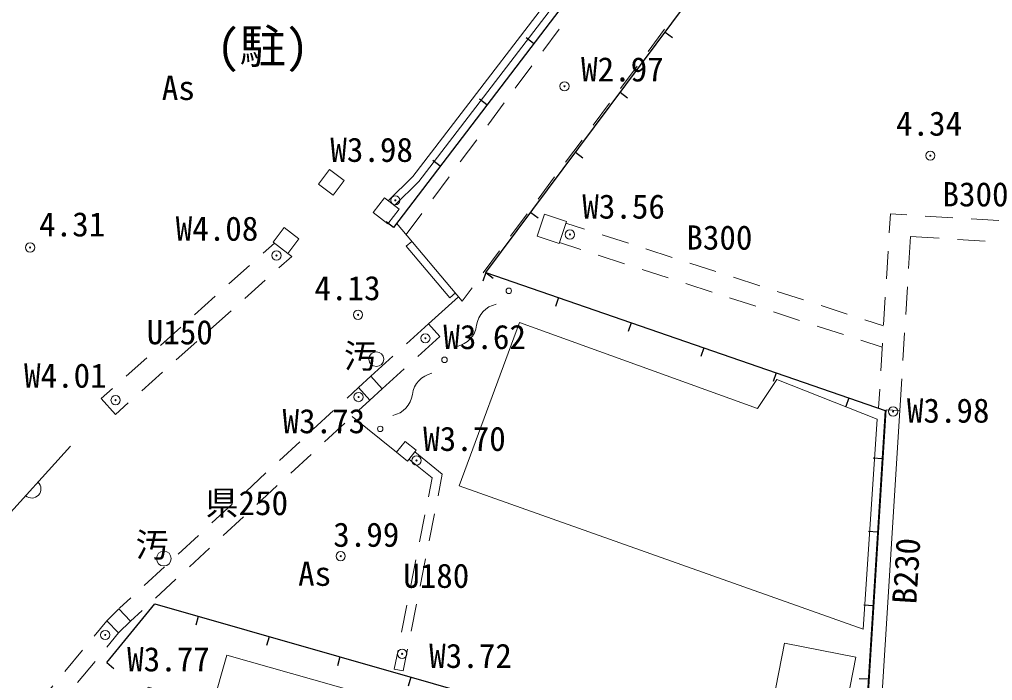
# Model space of a CAD drawing. Units: millimetres on the paper. Extents: x -630 to 607, y -589 to 603.
# Drawn here: x -282.3 to -229.4, y -80.6 to -44.7 of the extents above; entities that cross this region are included whole.
import ezdxf
from ezdxf.enums import TextEntityAlignment as Align

# ---------------------------------------------------------------- set-up
doc = ezdxf.new("R2010")
doc.units = ezdxf.units.MM
doc.layers.add('0-0', color=7, linetype='Continuous')
for name, color, linetype, lineweight in [('0-8_S-BGD', 7, 'Continuous', 13), ('0-9_S-BGD-HTXT', 7, 'Continuous', 13), ('0-A_S-BGD-TXT', 7, 'Continuous', 13)]:
    doc.layers.add(name, color=color, linetype=linetype, lineweight=lineweight)
doc.styles.add('ＭＳ ゴシック', font='')
doc.styles.get('ＭＳ ゴシック').set_extended_font_data('MS Gothic')

# ---------------------------------------------------------------- blocks, each defined once
blk = doc.blocks.new('~1307')
at = {"layer": '0-8_S-BGD'}
blk.add_line((49433925, -156947810), (49435017, -156947650.9), dxfattribs=at)
blk = doc.blocks.new('~1255')
at = {"layer": '0-8_S-BGD'}
blk.add_lwpolyline([(49422539, -156986646), (49421503, -156985822), (49435632, -156967015), (49443311, -156956836)], dxfattribs=at)
blk = doc.blocks.new('~1254')
at = {"layer": '0-8_S-BGD'}
blk.add_lwpolyline([(49422309, -156986935), (49420991, -156985888), (49435337, -156966793), (49443016, -156956613)], dxfattribs=at)
blk = doc.blocks.new('~1237')
at = {"layer": '0-8_S-BGD'}
blk.add_lwpolyline([(49450308, -156937767), (49443334, -156941625), (49435782, -156944237), (49434859, -156944419.6)], dxfattribs=at)
blk = doc.blocks.new('~1236')
at = {"layer": '0-8_S-BGD'}
blk.add_lwpolyline([(49450410, -156937951), (49443420, -156941818), (49435837, -156944440), (49434927.1, -156944620)], dxfattribs=at)
blk = doc.blocks.new('~1235')
at = {"layer": '0-8_S-BGD'}
blk.add_line((49434589, -156945719), (49434803, -156947538), dxfattribs=at)
blk = doc.blocks.new('~1234')
at = {"layer": '0-8_S-BGD'}
blk.add_line((49434711.7, -156945056.3), (49435034.5, -156947799.4), dxfattribs=at)
blk = doc.blocks.new('~1110')
at = {"layer": '0-8_S-BGD'}
for p, q in [((49447184, -156953820.4), (49447783.9, -156954270.5)), ((49444884.2, -156954743.2), (49445334.9, -156954143.7)), ((49448183.9, -156954570.6), (49448783.9, -156955020.6)), ((49444133.1, -156955742.3), (49444583.8, -156955142.8)), ((49449183.8, -156955320.7), (49449783.8, -156955770.8)), ((49443311, -156956836), (49443832.7, -156956142)), ((49450183.7, -156956070.8), (49450810.8, -156956541.2))]:
    blk.add_line(p, q, dxfattribs=at)
blk.add_lwpolyline([(49445635.3, -156953744), (49446157, -156953050), (49446784, -156953520.4)], dxfattribs=at)
blk = doc.blocks.new('~1109')
at = {"layer": '0-8_S-BGD'}
for p, q in [((49446800.1, -156952807.4), (49447400, -156953257.5)), ((49444980.2, -156953650), (49445430.7, -156953050.4)), ((49447800, -156953557.5), (49448399.9, -156954007.6)), ((49444229.3, -156954649.4), (49444679.8, -156954049.7)), ((49448799.9, -156954307.6), (49449399.9, -156954757.7)), ((49443478.5, -156955648.8), (49443929, -156955049.1)), ((49449799.8, -156955057.7), (49450399.8, -156955507.8)), ((49450799.8, -156955807.8), (49451158.8, -156956077.2)), ((49442868.2, -156956461.1), (49443178.2, -156956048.5))]:
    blk.add_line(p, q, dxfattribs=at)
blk.add_lwpolyline([(49445731, -156952650.6), (49446041, -156952238), (49446400.1, -156952507.4)], dxfattribs=at)
blk = doc.blocks.new('~1108')
at = {"layer": '0-8_S-BGD'}
for p, q in [((49438491.2, -156948408), (49438110.8, -156947931.6)), ((49439271.4, -156949384.7), (49438803.3, -156948798.6)), ((49440051.5, -156950361.3), (49439583.4, -156949775.3)), ((49440831.6, -156951338), (49440363.5, -156950752)), ((49441611.7, -156952314.7), (49441143.6, -156951728.7)), ((49442391.8, -156953291.4), (49441923.8, -156952705.4)), ((49443171.9, -156954268.1), (49442703.9, -156953682.1)), ((49443864.4, -156955135.1), (49443484, -156954658.8))]:
    blk.add_line(p, q, dxfattribs=at)
blk = doc.blocks.new('~1107')
at = {"layer": '0-8_S-BGD'}
for p, q in [((49438885, -156948003.6), (49438550.9, -156947585.3)), ((49439665.1, -156948980.3), (49439197.1, -156948394.3)), ((49440445.2, -156949957), (49439977.2, -156949371)), ((49441225.4, -156950933.6), (49440757.3, -156950347.6)), ((49442005.5, -156951910.3), (49441537.4, -156951324.3)), ((49442785.6, -156952887), (49442317.5, -156952301)), ((49443565.7, -156953863.7), (49443097.6, -156953277.7)), ((49444211.9, -156954672.7), (49443877.8, -156954254.4))]:
    blk.add_line(p, q, dxfattribs=at)
blk = doc.blocks.new('~1082')
at = {"layer": '0-8_S-BGD'}
for p, q in [((49440598.1, -156943344.8), (49441303.5, -156943090.1)), ((49439422.4, -156943769.4), (49440127.8, -156943514.7)), ((49438246.7, -156944194), (49438952.1, -156943939.2)), ((49437071, -156944618.6), (49437776.4, -156944363.8)), ((49435895.3, -156945043.1), (49436600.7, -156944788.4)), ((49434758.5, -156945453.7), (49435425, -156945213))]:
    blk.add_line(p, q, dxfattribs=at)
blk = doc.blocks.new('~1081')
at = {"layer": '0-8_S-BGD'}
for p, q in [((49442982.1, -156944929.4), (49443687.5, -156944674.7)), ((49441806.4, -156945353.9), (49442511.8, -156945099.2)), ((49440630.7, -156945778.5), (49441336.1, -156945523.8)), ((49439455, -156946203.1), (49440160.4, -156945948.3)), ((49438279.3, -156946627.6), (49438984.7, -156946372.9)), ((49437103.6, -156947052.2), (49437809.1, -156946797.4)), ((49435927.9, -156947476.7), (49436633.4, -156947222)), ((49435034.5, -156947799.4), (49435457.7, -156947646.6))]:
    blk.add_line(p, q, dxfattribs=at)
blk = doc.blocks.new('~1067')
at = {"layer": '0-8_S-BGD'}
for p, q in [((49421676.1, -156949877.2), (49422190, -156949721)), ((49420480.2, -156950240.8), (49421197.8, -156950022.6)), ((49419284.2, -156950604.4), (49420001.8, -156950386.2)), ((49416238.7, -156951769.1), (49416930.1, -156951478.5)), ((49415086.4, -156952253.6), (49415777.8, -156951962.9)), ((49413934.1, -156952738), (49414625.5, -156952447.3)), ((49412781.8, -156953222.4), (49413473.1, -156952931.7)), ((49411419.9, -156953794.9), (49412320.8, -156953416.1))]:
    blk.add_line(p, q, dxfattribs=at)
blk.add_lwpolyline([(49417391, -156951284.7), (49418292, -156950906), (49418805.9, -156950749.8)], dxfattribs=at)
blk = doc.blocks.new('~1066')
at = {"layer": '0-8_S-BGD'}
for p, q in [((49421797.9, -156950318.7), (49422278, -156950172.5)), ((49420602.2, -156950682.9), (49421319.6, -156950464.4)), ((49419406.4, -156951047.1), (49420123.9, -156950828.6)), ((49416411.8, -156952195), (49417103.2, -156951904.4)), ((49415259.5, -156952679.5), (49415950.8, -156952388.8)), ((49414107.1, -156953163.9), (49414798.5, -156952873.3)), ((49412954.8, -156953648.4), (49413646.2, -156953357.7)), ((49411610, -156954213.7), (49412493.9, -156953842.1))]:
    blk.add_line(p, q, dxfattribs=at)
blk.add_lwpolyline([(49417564.1, -156951710.6), (49418448, -156951339), (49418928.1, -156951192.8)], dxfattribs=at)
blk = doc.blocks.new('~1065')
at = {"layer": '0-8_S-BGD'}
for p, q in [((49430003.1, -156943920.4), (49430745.1, -156943810.9)), ((49431239.7, -156943737.8), (49431644.4, -156943678.1)), ((49428766.5, -156944103), (49429508.5, -156943993.5)), ((49426293.3, -156944468.2), (49427035.3, -156944358.6)), ((49427529.9, -156944285.6), (49428271.9, -156944176.1)), ((49425394, -156944601), (49425798.7, -156944541.2))]:
    blk.add_line(p, q, dxfattribs=at)
blk = doc.blocks.new('~1064')
at = {"layer": '0-8_S-BGD'}
for p, q in [((49431379.8, -156944303.5), (49431839.5, -156944235.7)), ((49428906.6, -156944668.4), (49429648.5, -156944558.9)), ((49430143.2, -156944485.9), (49430885.2, -156944376.5)), ((49427670, -156944850.8), (49428411.9, -156944741.3)), ((49425479, -156945174), (49425938.7, -156945106.2)), ((49426433.3, -156945033.2), (49427175.3, -156944923.8))]:
    blk.add_line(p, q, dxfattribs=at)
blk = doc.blocks.new('~1063')
at = {"layer": '0-8_S-BGD'}
for p, q in [((49430973.8, -156948273.1), (49431385, -156948206)), ((49428506.4, -156948675.5), (49429246.7, -156948554.8)), ((49429740.1, -156948474.3), (49430480.3, -156948353.6)), ((49427272.7, -156948876.8), (49428013, -156948756)), ((49426039, -156949078), (49426779.3, -156948957.2)), ((49423571.7, -156949480.4), (49424311.9, -156949359.7)), ((49424805.3, -156949279.2), (49425545.6, -156949158.5)), ((49422667, -156949628), (49423078.2, -156949560.9))]:
    blk.add_line(p, q, dxfattribs=at)
blk = doc.blocks.new('~1062')
at = {"layer": '0-8_S-BGD'}
for p, q in [((49429807.4, -156948929.5), (49430547.6, -156948808.7)), ((49431041.1, -156948728.2), (49431457.1, -156948660.3)), ((49428573.8, -156949130.8), (49429314, -156949010)), ((49427340.1, -156949332.1), (49428080.3, -156949211.3)), ((49424872.7, -156949734.7), (49425612.9, -156949614)), ((49426106.4, -156949533.4), (49426846.6, -156949412.7)), ((49423639, -156949936.1), (49424379.2, -156949815.3)), ((49422729.5, -156950084.5), (49423145.5, -156950016.6))]:
    blk.add_line(p, q, dxfattribs=at)
blk = doc.blocks.new('~1061')
at = {"layer": '0-8_S-BGD'}
for p, q in [((49431839.3, -156948133.9), (49432635.1, -156948010.3)), ((49433129.2, -156947933.6), (49433925, -156947810))]:
    blk.add_line(p, q, dxfattribs=at)
blk = doc.blocks.new('~1060')
at = {"layer": '0-8_S-BGD'}
for p, q in [((49433200.3, -156948387.6), (49433995, -156948264)), ((49431911.5, -156948588.2), (49432706.2, -156948464.5))]:
    blk.add_line(p, q, dxfattribs=at)
blk = doc.blocks.new('~1059')
at = {"layer": '0-8_S-BGD'}
for p, q in [((49430461.8, -156952615.9), (49430989.2, -156952082.7)), ((49429582.8, -156953504.6), (49430110.2, -156952971.4)), ((49428703.8, -156954393.3), (49429231.2, -156953860.1)), ((49427985, -156955120), (49428352.1, -156954748.8))]:
    blk.add_line(p, q, dxfattribs=at)
blk.add_lwpolyline([(49431340.9, -156951727.2), (49431708, -156951356), (49431461, -156950584)], dxfattribs=at)
blk = doc.blocks.new('~1058')
at = {"layer": '0-8_S-BGD'}
for p, q in [((49430692.3, -156952737.9), (49431219.8, -156952204.7)), ((49429813.3, -156953626.6), (49430340.7, -156953093.4)), ((49428934.2, -156954515.3), (49429461.7, -156953982.1)), ((49428162, -156955296), (49428582.6, -156954870.8))]:
    blk.add_line(p, q, dxfattribs=at)
blk.add_lwpolyline([(49431571.4, -156951849.2), (49431992, -156951424), (49431699, -156950508)], dxfattribs=at)
blk = doc.blocks.new('~916')
at = {"layer": '0-8_S-BGD'}
blk.add_lwpolyline([(49437216.8, -156960381.4), (49438624, -156961765), (49436311.3, -156964118.6), (49434903.1, -156962735.1)], close=True, dxfattribs=at)
blk = doc.blocks.new('~883')
at = {"layer": '0-8_S-BGD'}
blk.add_line((49442666, -156956689), (49439210, -156961234), dxfattribs=at)
blk = doc.blocks.new('~877')
at = {"layer": '0-8_S-BGD'}
blk.add_line((49442666, -156956689), (49440995, -156954289), dxfattribs=at)
blk = doc.blocks.new('~876')
at = {"layer": '0-8_S-BGD'}
blk.add_line((49440121, -156954655), (49436010, -156949143), dxfattribs=at)
blk = doc.blocks.new('~849')
at = {"layer": '0-8_S-BGD'}
blk.add_lwpolyline([(49439210, -156961234), (49432195, -156951943), (49436010, -156949143)], dxfattribs=at)
blk = doc.blocks.new('~848')
at = {"layer": '0-8_S-BGD'}
blk.add_lwpolyline([(49419593.9, -156954033), (49422138.8, -156951845.5), (49423324, -156953224.4), (49424404, -156952296), (49432820, -156962087)], dxfattribs=at)
blk = doc.blocks.new('~805')
at = {"layer": '0-8_S-BGD'}
blk.add_line((49418527, -156946616), (49423987, -156945221), dxfattribs=at)
for centre in [(49422468.1, -156945609.1), (49420045.9, -156946227.9)]:
    blk.add_arc(centre, 250, 194.33215, 14.33215, dxfattribs=at)
blk = doc.blocks.new('~753')
at = {"layer": '0-8_S-BGD'}
for p, q in [((49446098.3, -156944133.5), (49446027.7, -156943638.5)), ((49445815.5, -156943921.3), (49446310.5, -156943850.7)), ((49447524.2, -156945203.8), (49448019.2, -156945133.2)), ((49447806.9, -156945416), (49447736.4, -156944921)), ((49449515.6, -156946698.5), (49449445.1, -156946203.5)), ((49449232.8, -156946486.3), (49449727.8, -156946415.7)), ((49451224.3, -156947981), (49451153.7, -156947486)), ((49450941.5, -156947768.8), (49451436.5, -156947698.2)), ((49452932.9, -156949263.5), (49452862.4, -156948768.5)), ((49452650.2, -156949051.3), (49453145.2, -156948980.7)), ((49454641.6, -156950546), (49454571.1, -156950051)), ((49454358.8, -156950333.8), (49454853.8, -156950263.2)), ((49457057.7, -156950950.9), (49456560.3, -156951001.1)), ((49456834.1, -156951224.7), (49456783.9, -156950727.3)), ((49456350.3, -156951828.5), (49456279.7, -156951333.5)), ((49456067.5, -156951616.3), (49456562.5, -156951545.7))]:
    blk.add_line(p, q, dxfattribs=at)
blk.add_lwpolyline([(49456809, -156950976), (49456315, -156951581), (49446063, -156943886)], dxfattribs=at)
blk = doc.blocks.new('~752')
at = {"layer": '0-8_S-BGD'}
for p, q in [((49451469.8, -156941543.8), (49451530.2, -156942040.2)), ((49451748.2, -156941761.8), (49451251.8, -156941822.2)), ((49453700.5, -156943290.5), (49453204.2, -156943350.9)), ((49453422.1, -156943072.5), (49453482.5, -156943568.8)), ((49449890.5, -156943586.9), (49450386.5, -156943523.1)), ((49450106.6, -156943307), (49450170.4, -156943803)), ((49455374.5, -156944601.2), (49455434.9, -156945097.5)), ((49455652.8, -156944819.1), (49455156.5, -156944879.5)), ((49448745.1, -156945070), (49448808.9, -156945566)), ((49448529, -156945349.9), (49449025, -156945286.1)), ((49457391.6, -156946625.6), (49457322.4, -156946130.4)), ((49457604.6, -156946343.4), (49457109.4, -156946412.6)), ((49451746.6, -156947281.6), (49451691.3, -156946784.7)), ((49451435.7, -156947670.5), (49451380.3, -156947173.5)), ((49451967.4, -156947005.5), (49451470.5, -156947060.8)), ((49451159.5, -156947449.7), (49451656.5, -156947394.3)), ((49453384.9, -156948524.8), (49453318, -156948029.3)), ((49453103.7, -156948310.6), (49453599.2, -156948243.6)), ((49455018.6, -156949768.6), (49454949.4, -156949273.4)), ((49455017.5, -156949768.7), (49454950.5, -156949273.3)), ((49454736.3, -156949554.5), (49455231.7, -156949487.5)), ((49455231.6, -156949486.4), (49454736.4, -156949555.6))]:
    blk.add_line(p, q, dxfattribs=at)
blk.add_lwpolyline([(49454984, -156949521), (49451718.9, -156947033.2), (49451408, -156947422), (49448777, -156945318), (49451500, -156941792), (49457357, -156946378)], close=True, dxfattribs=at)
blk = doc.blocks.new('~747')
at = {"layer": '0-8_S-BGD'}
for p, q in [((49431426.1, -156931104), (49431891.9, -156931286)), ((49431750, -156930962.1), (49431568, -156931427.9)), ((49427952.1, -156932626), (49428417.9, -156932808)), ((49428276, -156932484.1), (49428094, -156932949.9)), ((49426342.9, -156933197.5), (49426131.1, -156933650.5)), ((49426010.5, -156933318.1), (49426463.5, -156933529.9)), ((49424062.5, -156934025.1), (49424515.5, -156934236.9)), ((49424394.9, -156933904.5), (49424183.1, -156934357.5)), ((49422135.1, -156934800.5), (49421937.9, -156935260)), ((49421806.8, -156934931.6), (49422266.2, -156935128.9)), ((49419554.3, -156935830.9), (49420013.7, -156936028.1)), ((49419882.6, -156935699.8), (49419685.4, -156936159.2)), ((49417630.1, -156936599), (49417432.9, -156937058.5)), ((49417301.8, -156936730.1), (49417761.2, -156936927.4)), ((49415049.3, -156937629.4), (49415508.7, -156937826.6)), ((49415377.6, -156937498.3), (49415180.4, -156937957.7)), ((49415873.3, -156940050.4), (49416095.7, -156939602.6)), ((49415760.6, -156939715.3), (49416208.4, -156939937.7)), ((49416578.8, -156942148.9), (49416801.2, -156941701.1)), ((49416466.1, -156941813.8), (49416913.9, -156942036.2)), ((49417284.3, -156944247.4), (49417506.7, -156943799.6)), ((49417171.6, -156943912.3), (49417619.4, -156944134.7)), ((49417989.8, -156946345.9), (49418212.2, -156945898.1)), ((49417877.1, -156946010.8), (49418324.9, -156946233.2))]:
    blk.add_line(p, q, dxfattribs=at)
blk.add_lwpolyline([(49418101, -156946122), (49415279, -156937728), (49424289, -156934131), (49428185, -156932717), (49431659, -156931195)], dxfattribs=at)
blk = doc.blocks.new('~701')
at = {"layer": '0-8_S-BGD', "lineweight": 25}
for p, q in [((49435997.6, -156947510.1), (49435799.3, -156947662.3)), ((49437267.9, -156949165), (49437069.6, -156949317.2)), ((49438538.1, -156950819.9), (49438339.8, -156950972.1)), ((49439808.4, -156952474.8), (49439610.1, -156952627)), ((49441078.6, -156954129.7), (49440880.3, -156954281.9)), ((49442348.9, -156955784.6), (49442150.6, -156955936.8)), ((49442192.6, -156957661.1), (49441993.1, -156957510.5)), ((49440988.2, -156959257.8), (49440788.6, -156959107.2)), ((49439783.8, -156960854.5), (49439584.2, -156960703.9)), ((49438579.4, -156962451.1), (49438379.8, -156962300.6))]:
    blk.add_line(p, q, dxfattribs=at)
blk.add_lwpolyline([(49435997.6, -156947510.1), (49442984, -156956612), (49435379.2, -156966693.6), (49420895.2, -156985972.3), (49422355, -156987058), (49422124.5, -156987345)], dxfattribs=at)
blk = doc.blocks.new('~689')
at = {"layer": '0-8_S-BGD', "lineweight": 25}
for p, q in [((49440508.3, -156943032.7), (49440425.9, -156942796.6)), ((49438530.6, -156943723.1), (49438448.2, -156943487.1)), ((49436552.8, -156944413.6), (49436470.4, -156944177.5)), ((49434575, -156945104), (49434492.6, -156944868))]:
    blk.add_line(p, q, dxfattribs=at)
blk.add_lwpolyline([(49465857, -156928177), (49463825, -156928899), (49463417, -156928918), (49458222, -156933109), (49451654, -156937475), (49443475, -156941997), (49434575, -156945104)], dxfattribs=at)
blk = doc.blocks.new('~688')
at = {"layer": '0-8_S-BGD', "lineweight": 25}
for p, q in [((49443656.6, -156944743.8), (49443741.6, -156944978.9)), ((49441741.9, -156945435.4), (49441826.8, -156945670.5)), ((49439827.1, -156946126.9), (49439912, -156946362.1)), ((49437912.4, -156946818.5), (49437997.3, -156947053.6)), ((49435997.6, -156947510.1), (49436082.5, -156947745.2))]:
    blk.add_line(p, q, dxfattribs=at)
blk.add_lwpolyline([(49435997.6, -156947510.1), (49444614, -156944398), (49452942, -156939652), (49459634, -156935182), (49461586, -156933577), (49464843, -156931239), (49466055, -156931194)], dxfattribs=at)
blk = doc.blocks.new('~670')
at = {"layer": '0-8_S-BGD', "lineweight": 25}
for p, q in [((49421567, -156950668), (49421641.2, -156950906.7)), ((49424333.3, -156950991.8), (49424143.3, -156951154.4)), ((49425633.9, -156952511.2), (49425444, -156952673.7)), ((49426934.5, -156954030.5), (49426744.6, -156954193.1)), ((49428235.1, -156955549.8), (49428045.2, -156955712.4)), ((49429535.7, -156957069.2), (49429345.8, -156957231.7)), ((49431049.9, -156958765.9), (49430867.5, -156958936.9)), ((49432477.8, -156960289.8), (49432295.3, -156960460.8)), ((49433905.6, -156961813.7), (49433723.2, -156961984.6)), ((49435333.4, -156963337.6), (49435151, -156963508.5)), ((49436761.3, -156964861.5), (49436578.8, -156965032.4))]:
    blk.add_line(p, q, dxfattribs=at)
blk.add_lwpolyline([(49421567, -156950668), (49423533, -156950057), (49430336, -156958004), (49436761.3, -156964861.5)], dxfattribs=at)
blk = doc.blocks.new('111')
at = {"layer": '0-8_S-BGD'}
for centre in [(49432219.5, -156947830.2), (49424418.5, -156949165.2)]:
    blk.add_circle(centre, 200.2, dxfattribs=at)
at = {"layer": '0-A_S-BGD-TXT'}
for centre, radius in [((49426044, -156940115), 125), ((49426044, -156940115), 15), ((49431506.3, -156943987), 125), ((49431506.3, -156943987), 15), ((49440566, -156944467), 125), ((49435025, -156944517), 125), ((49435025, -156944517), 15), ((49440566, -156944467), 15), ((49425694.9, -156944854.7), 125), ((49425694.9, -156944854.7), 15), ((49432468, -156946551), 125), ((49432468, -156946551), 15), ((49438470, -156947906), 125), ((49433643, -156948092), 125), ((49438470, -156947906), 15), ((49431248, -156948423), 125), ((49433643, -156948092), 15), ((49431248, -156948423), 15), ((49421946, -156950018), 125), ((49421946, -156950018), 15), ((49431611, -156950727), 125), ((49431611, -156950727), 15), ((49447819, -156951515), 125), ((49428462, -156951759), 125), ((49428462, -156951759), 15), ((49447819, -156951515), 15), ((49428393, -156954894), 125), ((49428393, -156954894), 15), ((49443145.5, -156956755.1), 125), ((49443145.5, -156956755.1), 15)]:
    blk.add_circle(centre, radius, dxfattribs=at)
at = {"layer": '0-0'}
for name in ['~689', '~1082', '~747', '~1081', '~688', '~1237', '~1236', '~752', '~1065', '~753', '~1064', '~1234', '~805', '~1235', '~701', '~1307', '~1107', '~1061', '~1108', '~1063', '~1060', '~1062', '~849', '~876', '~1067', '~1066', '~670', '~1059', '~1058', '~848', '~1109', '~1110', '~877', '~1254', '~883', '~1255', '~916']:
    blk.add_blockref(name, (0, 0), dxfattribs=at)
blk = doc.blocks.new('~559')
at = {"layer": '0-8_S-BGD'}
for centre in [(49436242.8, -156948264.8), (49433752.9, -156948866.5), (49431262.9, -156949468.2)]:
    blk.add_circle(centre, 75, dxfattribs=at)
for centre, start, end in [((49434489.8, -156948125.5), 248.07552, 319.09354), ((49435505.8, -156949005.8), 68.07552, 139.09354), ((49433015.9, -156949607.5), 68.07552, 139.09354), ((49431999.9, -156948727.2), 248.07552, 319.09354)]:
    blk.add_arc(centre, 672.1, start, end, dxfattribs=at)
blk = doc.blocks.new('~475')
at = {"layer": '0-8_S-BGD'}
blk.add_lwpolyline([(49438090, -156947948), (49438585.1, -156947558.4), (49438195.5, -156947063.3), (49437700.4, -156947452.9)], close=True, dxfattribs=at)
blk = doc.blocks.new('平面図')
at = {"layer": '0-8_S-BGD'}
for p, q in [((49431794.2, -156944106.1), (49431839.5, -156944235.7)), ((49425394, -156944601), (49425479, -156945174)), ((49434589, -156945719), (49434787, -156945696)), ((49434803, -156947538), (49435001, -156947515)), ((49433925, -156947810), (49433995, -156948264)), ((49431385, -156948206), (49431839.3, -156948133.9)), ((49431385, -156948206), (49431457.1, -156948660.3)), ((49431839.3, -156948133.9), (49431911.5, -156948588.2)), ((49431457.1, -156948660.3), (49431911.5, -156948588.2)), ((49431283.3, -156950241.8), (49430811.9, -156948765.5)), ((49422190, -156949721), (49422641.5, -156949633)), ((49422641.5, -156949633), (49422729.5, -156950084.5)), ((49422190, -156949721), (49422278, -156950172.5)), ((49422278, -156950172.5), (49422729.5, -156950084.5)), ((49431283.3, -156950241.8), (49431398.9, -156950603.8)), ((49431398.9, -156950603.8), (49431760.9, -156950488.2)), ((49440121, -156954655), (49440995, -156954289)), ((49428162, -156955296), (49427985, -156955120)), ((49443016, -156956613), (49443311, -156956836))]:
    blk.add_line(p, q, dxfattribs=at)
for points in [[(49433528, -156942996), (49434000.7, -156942832.9), (49434163.7, -156943305.6), (49433691.1, -156943468.7)], [(49431629.1, -156943634.1), (49432101, -156943469), (49432266.1, -156943940.9), (49431794.2, -156944106.1)], [(49434345, -156944461), (49434818.4, -156944300.1), (49434979.3, -156944773.5), (49434505.9, -156944934.4)]]:
    blk.add_lwpolyline(points, close=True, dxfattribs=at)
blk.add_lwpolyline([(49431283.3, -156950241.8), (49431645.3, -156950126.2), (49431760.9, -156950488.2)], dxfattribs=at)
at = {"layer": '0-0'}
for name in ['~475', '~559']:
    blk.add_blockref(name, (0, 0), dxfattribs=at)
at = {"layer": '0-8_S-BGD', "style": 'ＭＳ ゴシック'}
for s, height, rotation, p in [('(駐)', 916.4, 326.543, (49432879, -156938965.2)), ('As', 659.8, 326.543, (49431126.9, -156938910.8)), ('U150', 659.8, 326.543, (49427127.9, -156944221.5)), ('汚', 659.8, 326.543, (49431241.9, -156947715)), ('汚', 659.8, 326.543, (49423693.1, -156948872.7)), ('県250', 659.8, 326.543, (49425899.9, -156948968.5)), ('B300', 659.8, 326.543, (49440773.6, -156950157.7)), ('As', 659.8, 326.543, (49426943.8, -156951958.6)), ('B300', 659.8, 326.543, (49447225.4, -156953013.5)), ('U180', 659.8, 326.543, (49429294.1, -156953578.8)), ('B230', 659.8, 52.969, (49440936.1, -156961598.9))]:
    blk.add_text(s, height=height, rotation=rotation, dxfattribs=at).set_placement(p, align=Align.BOTTOM_LEFT)
blk = doc.blocks.new('標高')
at = {"layer": '0-9_S-BGD-HTXT', "style": 'ＭＳ ゴシック'}
for s, p in [('4.31', (49426304.6, -156940165.9)), ('W4.08', (49429334.9, -156942309.2)), ('W3.98', (49434019.5, -156942838.2)), ('W4.01', (49423698, -156943366.9)), ('W2.97', (49440906.4, -156944770.7)), ('4.13', (49431590.2, -156945733.5)), ('W3.56', (49438880.2, -156947897.1)), ('W3.73', (49428874.8, -156948270)), ('W3.62', (49433778.4, -156948771)), ('W3.70', (49431796.2, -156950776)), ('4.34', (49447230.5, -156950715.4)), ('W3.77', (49421788.1, -156951336.3)), ('3.99', (49428323.5, -156951600.4)), ('W3.72', (49428684.6, -156955783)), ('W3.98', (49443181.7, -156957379.4))]:
    blk.add_text(s, height=659.8, rotation=326.543, dxfattribs=at).set_placement(p, align=Align.BOTTOM_LEFT)

msp = doc.modelspace()

# ---------------------------------------------------------------- block references
at = {"layer": '0-0', "xscale": 0.002, "yscale": 0.002, "rotation": 33.45667}
for name in ['平面図', '111', '標高']:
    msp.add_blockref(name, (-255798.432, 207316.394), dxfattribs=at)

doc.saveas('drawing.dxf')
